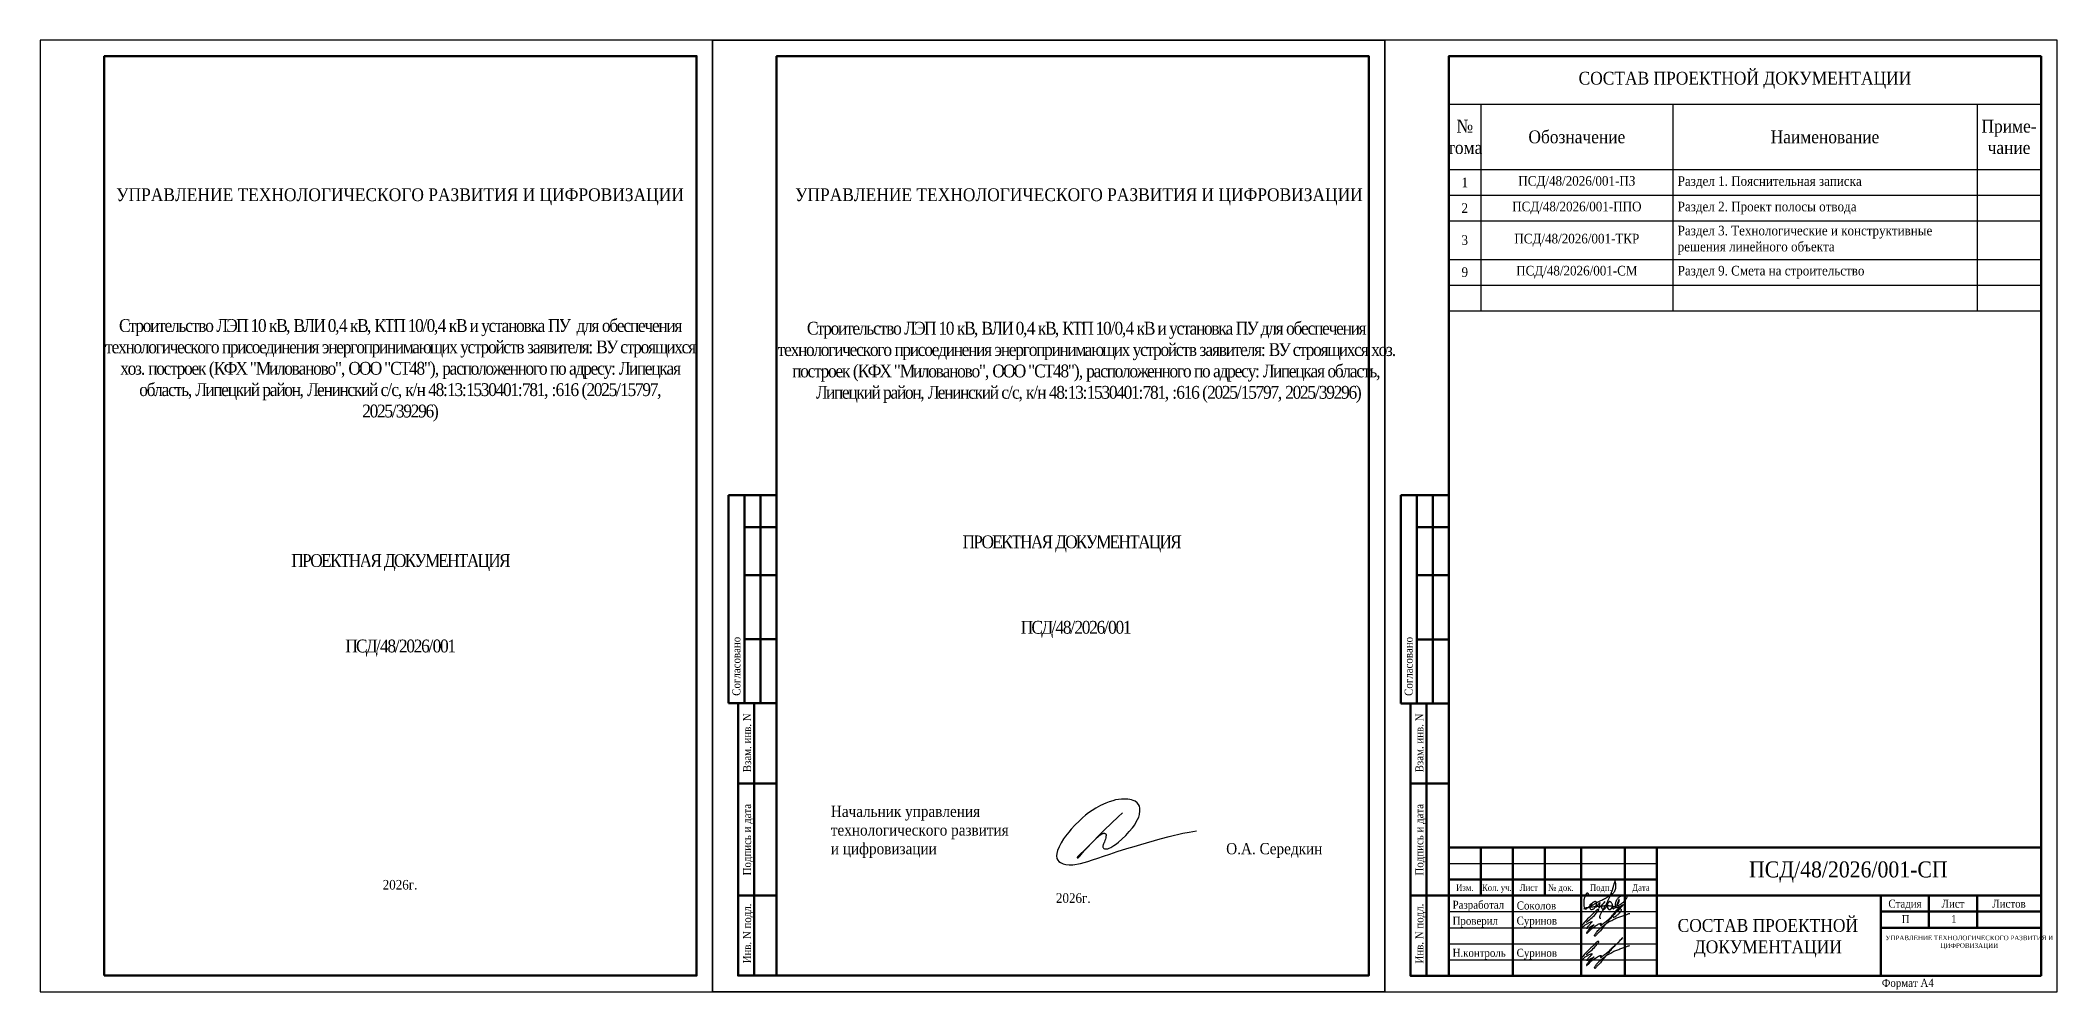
# Model space of a CAD drawing. Header units: millimetres. Extents: x 2157 to 10678, y 3616 to 3913.
# Drawn here: x 2157 to 2785, y 3616 to 3913 of the extents above; entities that cross this region are included whole.
import ezdxf
from ezdxf.enums import TextEntityAlignment as Align

# ---------------------------------------------------------------- set-up
doc = ezdxf.new("R2010")
doc.units = ezdxf.units.MM
doc.layers.add('П', color=7, linetype='Continuous')
doc.layers.add('Чертеж', color=7, linetype='Continuous')
doc.styles.add('Simplex8', font='times.ttf', dxfattribs={"height": 3.5})
doc.styles.add('стиль1', font='times.ttf', dxfattribs={"width": 0.9})
doc.styles.add('стиль2', font='times.ttf', dxfattribs={"width": 0.9, "height": 2.5})

# ---------------------------------------------------------------- blocks, each defined once
blk = doc.blocks.new('1')
at = {"lineweight": 30}
for p, q in [((630, 297), (420, 297)), ((420, 297), (420, 0)), ((630, 0), (630, 297)), ((420, 0), (630, 0))]:
    blk.add_line(p, q, dxfattribs=at)
blk = doc.blocks.new('Штамп б')
at = {"lineweight": 70}
for points in [[(20, 0), (8, 0), (8, 85), (20, 85)], [(13, 0), (13, 85)], [(8, 60), (20, 60)], [(8, 25), (20, 25)]]:
    blk.add_lwpolyline(points, dxfattribs=at)
at = {"lineweight": 25, "style": 'Simplex8', "width": 0.9}
for s, p in [('Взам. инв. N', (12.06, 63.49)), ('Подпись и дата', (12.06, 31.28)), ('Инв. N подл.', (12.06, 3.82))]:
    blk.add_text(s, height=2.5, rotation=90, dxfattribs=at).set_placement(p)
blk = doc.blocks.new('*T22')
at = {"layer": 'Чертеж', "color": 0, "linetype": 'ByBlock', "lineweight": -2, "transparency": 16777216}
for p, q in [((0, 0), (185, 0)), ((0, -35.39), (0, -79.41)), ((10, -35.39), (10, -79.41)), ((70, -35.39), (70, -79.41)), ((165, -35.39), (165, -79.41)), ((185, -35.39), (185, -79.41)), ((165, -43.39), (185, -43.39)), ((165, -51.39), (185, -51.39)), ((165, -63.41), (185, -63.41)), ((165, -71.41), (185, -71.41)), ((165, -79.41), (185, -79.41))]:
    blk.add_line(p, q, dxfattribs=at)
at = {"layer": 'Чертеж', "color": 0, "lineweight": -2, "transparency": 16777216}
for p, q in [((0, 0), (0, -35.39)), ((185, 0), (185, -35.39)), ((0, -15), (185, -15)), ((10, -15), (10, -35.39)), ((70, -15), (70, -35.39)), ((165, -15), (165, -35.39)), ((0, -35.39), (185, -35.39)), ((0, -43.39), (165, -43.39)), ((0, -51.39), (165, -51.39)), ((0, -63.41), (165, -63.41)), ((0, -71.41), (165, -71.41)), ((0, -79.41), (165, -79.41))]:
    blk.add_line(p, q, dxfattribs=at)
at = {"layer": 'Чертеж', "color": 0, "lineweight": 50, "transparency": 16777216, "style": 'стиль2'}
for s, insert, char_height, width, attachment_point in [('{\\W0.9;СОСТАВ ПРОЕКТНОЙ ДОКУМЕНТАЦИИ}', (92.5, -7.5), 4, 182, 5), ('{\\W0.9;№ тома}', (5, -25.19), 4, 7, 5), ('{\\W0.9;Обозначение}', (40, -25.19), 4, 57, 5), ('{\\W0.9;Наименование}', (117.5, -25.19), 4, 92, 5), ('{\\W0.9;Приме- чание}', (175, -25.19), 4, 17, 5), ('{\\C256;ПСД/48/2026/001-П\\Q1;З}', (40, -39.39), 3, 57, 5), ('{\\W0.9;Раздел 1. Пояснительная записка}', (71.5, -39.39), 3, 92, 4), ('{\\W0.9;1}', (5, -39.39), 3, 7, 5), ('{\\W0.9;2}', (5, -47.39), 3, 7, 5), ('{\\C256;ПСД/48/2026/001-ППО}', (40, -47.39), 3, 57, 5), ('{\\W0.9;Раздел 2. Проект полосы отвода}', (71.5, -47.39), 3, 92, 4), ('{\\W0.9;3}', (5, -57.4), 3, 7, 5), ('{\\C256;ПСД/48/2026/001-ТКР}', (40, -57.4), 3, 57, 5), ('Раздел 3. Технологические и конструктивные решения линейного объекта ', (71.5, -57.4), 3, 92, 4), ('{\\W0.9;9}', (5, -67.41), 3, 7, 5), ('{\\C256;ПСД/48/2026/001-СМ}', (40, -67.41), 3, 57, 5), ('{\\W0.9;Раздел 9. Смета на строительство}', (71.5, -67.41), 3, 92, 4)]:
    blk.add_mtext(s, dxfattribs=dict(at, insert=insert, char_height=char_height, width=width, attachment_point=attachment_point))
blk = doc.blocks.new('A$C5B0935FB')
at = {"lineweight": 70}
for p, q in [((20, 65), (5, 65)), ((5, 0), (5, 65)), ((10, 55), (10, 65)), ((15, 0), (15, 65)), ((20, 0), (20, 65)), ((10, 40), (10, 55)), ((10, 55), (20, 55)), ((10, 20), (10, 40)), ((10, 40), (20, 40)), ((10, 0), (10, 20)), ((10, 20), (20, 20)), ((10, 0), (5, 0)), ((15, 0), (10, 0)), ((20, 0), (15, 0)), ((15, 0), (15, 0))]:
    blk.add_line(p, q, dxfattribs=at)
at = {"lineweight": 25, "style": 'стиль1', "width": 0.9}
blk.add_text('Согласовано', height=2.5, rotation=90, dxfattribs=at).set_placement((8.72, 2.35))
blk = doc.blocks.new('A$C7F1F469D')
at = {"color": 5, "lineweight": 25}
blk.add_spline([(-0.1, 1.78), (1.34, 2.93), (2.75, 4.33), (3.55, 5.31), (3.81, 5.64), (3.86, 5.8), (3.66, 5.81), (3.25, 5.7), (2.89, 5.36), (-1.09, 1.26), (-1.29, 0.98), (-1.47, 0.67), (-1.59, 0.28), (-1.54, 0.16), (-0.98, 0.55), (-0.42, 1.01), (0.34, 1.44), (1.08, 1.86), (1.69, 1.97), (1.62, 1.83), (1.26, 1.37), (0.56, 0.61), (0.16, 0.22), (0, 0), (0.24, -0.04), (0.82, 0.16), (1.44, 0.58), (2.18, 0.95), (2.33, 1.04), (1.93, 0.58), (1.28, 0.02), (0.64, -0.58), (0.1, -1.31), (-0.06, -1.68), (0.13, -1.59), (0.39, -1.41), (1.23, -0.56), (1.62, -0.16), (2.27, 0.27), (2.82, 0.65), (3.41, 1.04), (3.83, 1.25), (4.1, 1.35), (4.33, 1.44), (4.56, 1.45), (4.6, 1.35), (4.48, 1.19), (4.35, 0.92), (4.39, 0.82), (4.59, 0.91), (5.09, 1.34), (6.19, 2.18), (7.41, 3.21), (8.36, 4.22), (9.62, 5.31), (10.99, 6.68), (11.27, 6.98), (9.83, 5.51), (8.6, 4.26), (7.7, 3.28), (7.2, 2.7), (6.74, 2.12), (6.16, 1.41), (5.49, 0.62), (4.74, -0.34), (3.92, -1.29), (3.19, -1.94), (2.91, -2.31), (2.67, -2.58), (2.52, -2.55), (2.49, -2.26), (2.69, -1.9), (3.27, -1.11), (3.8, -0.52), (4.48, 0.07), (5.33, 0.79), (5.97, 1.29), (6.7, 1.77), (7.56, 2.21), (8.83, 2.91), (10.02, 3.35), (11.36, 3.83), (12.55, 4.24), (13.47, 4.57)], degree=3, dxfattribs=at)
blk = doc.blocks.new('Штамп фамилии')
at = {"color": 5}
for points in [[(40.77, 1.76), (40.77, 1.49), (40.98, 1.54), (41.14, 1.65), (41.28, 1.84), (41.37, 1.98), (41.37, 2.16), (41.29, 2.26), (41.2, 2.35), (41.07, 2.38), (40.96, 2.38), (40.9, 2.32), (40.79, 2.19), (40.73, 2.13), (40.66, 2.05), (40.62, 1.93), (40.51, 1.89), (40.45, 1.78), (40.45, 1.69), (40.4, 1.64), (40.35, 1.55), (40.31, 1.46), (40.27, 1.35), (40.24, 1.25), (40.21, 1.16), (40.17, 1.04), (40.14, 0.95), (40.12, 0.86), (40.09, 0.75), (40.06, 0.65), (40.02, 0.57), (40.01, 0.47), (39.99, 0.39), (39.97, 0.24), (39.95, 0.12), (39.93, -0.06), (39.93, -0.18), (39.92, -0.3), (39.91, -0.4), (39.91, -0.51), (39.91, -0.63), (39.91, -0.74), (39.92, -0.85), (39.92, -0.95), (39.93, -1.03), (39.93, -1.13), (39.93, -1.22), (39.94, -1.38), (39.94, -1.52), (39.96, -1.64), (39.97, -1.75), (40.04, -1.95), (40.08, -2.05), (40.12, -2.17), (40.16, -2.26), (40.23, -2.39), (40.31, -2.48), (40.41, -2.55), (40.52, -2.6), (40.59, -2.61), (40.69, -2.57), (40.79, -2.5), (40.88, -2.43), (40.96, -2.37), (41.08, -2.27), (41.22, -2.14), (41.34, -2.09), (41.46, -2), (41.55, -1.93), (41.66, -1.84), (41.74, -1.76), (41.81, -1.7), (41.89, -1.64), (41.99, -1.55), (42.03, -1.45), (41.93, -1.63), (41.9, -1.74), (41.88, -1.84), (41.86, -1.94), (41.83, -2.04), (41.83, -2.17), (41.83, -2.27), (41.85, -2.37), (41.88, -2.46), (41.92, -2.54), (41.99, -2.64), (42.08, -2.71), (42.19, -2.74), (42.29, -2.74), (42.42, -2.74), (42.55, -2.72), (42.7, -2.69), (42.81, -2.65), (42.91, -2.61), (43.07, -2.5), (43.17, -2.4), (43.27, -2.29), (43.37, -2.17), (43.47, -2.07), (43.55, -1.94), (43.61, -1.82), (43.7, -1.66), (43.76, -1.52), (43.83, -1.36), (43.89, -1.19), (43.91, -1.04), (43.93, -0.85), (43.93, -0.69), (43.93, -0.56), (43.9, -0.44), (43.83, -0.37), (43.73, -0.31), (43.6, -0.3), (43.42, -0.3), (43.28, -0.33), (43.17, -0.37), (43, -0.47), (42.88, -0.54), (42.8, -0.59), (42.66, -0.67), (42.56, -0.74), (42.42, -0.84), (42.28, -0.96), (42.18, -1.08), (42.12, -1.19), (42.08, -1.32), (42.02, -1.48)], [(43.73, -2.14), (43.83, -1.98), (43.93, -1.82), (44.04, -1.65), (44.11, -1.55), (44.23, -1.38), (44.32, -1.29), (44.41, -1.19), (44.52, -1.03), (44.65, -0.88), (44.74, -0.73), (44.83, -0.66), (44.93, -0.57), (44.93, -0.53), (44.92, -0.75), (44.86, -0.97), (44.83, -1.07), (44.81, -1.22), (44.75, -1.37), (44.72, -1.49), (44.69, -1.6), (44.66, -1.72), (44.63, -1.84), (44.61, -1.96), (44.61, -2.1), (44.64, -2.21), (44.67, -2.3), (44.77, -2.23), (44.87, -2.13), (44.95, -2.04), (45.04, -1.97), (45.13, -1.84), (45.25, -1.75), (45.32, -1.64), (45.4, -1.54), (45.51, -1.43), (45.63, -1.29), (45.73, -1.16), (45.83, -1.06), (45.94, -0.96), (46.05, -0.86), (46.13, -0.75), (46.2, -0.67), (46.28, -0.54), (46.36, -0.41), (46.45, -0.32), (46.54, -0.26), (46.33, -0.52), (46.17, -0.74), (46, -0.92), (45.89, -1.03), (45.74, -1.16), (45.61, -1.34), (45.55, -1.5), (45.52, -1.66), (45.51, -1.81), (45.5, -1.93), (45.5, -2.12), (45.55, -2.29), (45.59, -2.43), (45.65, -2.53), (45.74, -2.63), (45.87, -2.7), (46.05, -2.74), (46.16, -2.73), (46.26, -2.7), (46.4, -2.59), (46.51, -2.5), (46.61, -2.41), (46.74, -2.28), (46.84, -2.17), (46.91, -2.07), (47.05, -1.95), (47.16, -1.81), (47.24, -1.61), (47.28, -1.44), (47.26, -1.27), (47.26, -1.17), (47.25, -0.99), (47.25, -0.89), (47.28, -1.05), (47.28, -1.25), (47.27, -1.42), (47.27, -1.63), (47.28, -1.76), (47.3, -1.91), (47.32, -2.03), (47.34, -2.14), (47.38, -2.26), (47.43, -2.39), (47.49, -2.46), (47.55, -2.56), (47.63, -2.62), (47.79, -2.73), (47.93, -2.77), (48.05, -2.78), (48.16, -2.76), (48.29, -2.72), (48.43, -2.59), (48.56, -2.49), (48.67, -2.32), (48.74, -2.18), (48.82, -2.05), (48.89, -1.91), (48.93, -1.71), (48.93, -1.5), (48.92, -1.36), (48.89, -1.23), (48.84, -1.12), (48.77, -0.98), (48.7, -0.83), (48.62, -0.66), (48.52, -0.54), (48.43, -0.46), (48.31, -0.37), (48.2, -0.33), (48.1, -0.3), (48.01, -0.29), (47.91, -0.3), (47.82, -0.34), (47.69, -0.44), (47.61, -0.52), (47.55, -0.62), (47.5, -0.7), (47.43, -0.84), (47.4, -0.92), (47.38, -1.05), (47.32, -1.19), (47.28, -1.36), (47.3, -1.71), (47.35, -2.01), (47.38, -2.24), (47.56, -2.51), (47.76, -2.64), (47.95, -2.71), (48.21, -2.71), (48.39, -2.59), (48.56, -2.41), (48.76, -2.15), (48.94, -2.02), (49, -1.97), (48.99, -2.14), (48.99, -2.3), (49.03, -2.41), (49.1, -2.51), (49.19, -2.51), (49.33, -2.47), (49.46, -2.38), (49.69, -2.22), (49.82, -2.09), (50.06, -1.91), (50.18, -1.73), (50.36, -1.48), (50.47, -1.3), (50.56, -1.12), (50.59, -1.06), (50.65, -0.98), (50.74, -0.81), (50.79, -0.66), (50.84, -0.53), (50.88, -0.41), (50.96, -0.25), (51, -0.09), (51.03, 0.06), (51.04, 0.16), (51.03, 0.28), (51.03, 0.37), (50.99, 0.41), (50.95, 0.4), (50.92, 0.34), (50.87, 0.24), (50.82, 0.13), (50.78, 0.03), (50.73, -0.06), (50.71, -0.14), (50.67, -0.22), (50.62, -0.34), (50.58, -0.46), (50.55, -0.57), (50.51, -0.66), (50.46, -0.74), (50.42, -0.83), (50.38, -0.95), (50.31, -1.07), (50.27, -1.17), (50.26, -1.28), (50.26, -1.41), (50.29, -1.48), (50.33, -1.51), (50.38, -1.52), (50.51, -1.54), (50.64, -1.52), (50.81, -1.47), (50.95, -1.4), (51.11, -1.3), (51.29, -1.22), (51.39, -1.11), (51.52, -1.04), (51.61, -0.95), (51.72, -0.88), (51.85, -0.74), (52, -0.66), (52.17, -0.54), (52.29, -0.43), (52.42, -0.29), (52.55, -0.12), (52.81, 0.14), (52.96, 0.34), (53.06, 0.44), (53.23, 0.71), (53.35, 0.85), (53.46, 1.1), (53.53, 1.37), (53.56, 1.53), (53.55, 1.64), (53.48, 1.68), (53.37, 1.71), (53.22, 1.74), (53.08, 1.75), (52.93, 1.76), (52.74, 1.75), (52.59, 1.72), (52.41, 1.69), (52.3, 1.66), (52.19, 1.62), (52.05, 1.58), (51.87, 1.53), (51.73, 1.47), (51.6, 1.42), (51.5, 1.37), (51.36, 1.3), (51.24, 1.26), (51.08, 1.18), (50.97, 1.1), (50.83, 0.98), (50.73, 0.9), (50.58, 0.79), (50.41, 0.59), (50.31, 0.47), (50.22, 0.31), (50.15, 0.2), (50.05, 0.03), (50, -0.13), (49.94, -0.25), (49.89, -0.41), (49.85, -0.58), (49.81, -0.74), (49.77, -0.98), (49.75, -1.13), (49.74, -1.3), (49.72, -1.48), (49.7, -1.63), (49.7, -1.76), (49.69, -1.89), (49.73, -1.99), (49.77, -2.03), (49.86, -2.07), (49.94, -2.07), (50.05, -2.08), (50.18, -2.08), (50.31, -2.07), (50.39, -2.04), (50.54, -2.01), (50.72, -1.96), (50.96, -1.88), (51.14, -1.83), (51.26, -1.78), (51.39, -1.74), (51.56, -1.7), (51.72, -1.63), (51.88, -1.57), (52.04, -1.49), (52.13, -1.41), (52.22, -1.28), (52.24, -1.22), (52.18, -1.27), (52.06, -1.35), (51.95, -1.42), (51.83, -1.49), (51.72, -1.55), (51.63, -1.65), (51.53, -1.75), (51.44, -1.86), (51.33, -1.92), (51.23, -2.02), (51.13, -2.11), (51.02, -2.2), (50.92, -2.26), (50.81, -2.34), (50.75, -2.44), (50.66, -2.52), (50.55, -2.61), (50.5, -2.67), (50.4, -2.78), (50.3, -2.89), (50.18, -2.99), (50.11, -3.06), (49.99, -3.17), (49.87, -3.28), (49.76, -3.38), (49.63, -3.54), (49.53, -3.65), (49.49, -3.74), (49.41, -3.86), (49.34, -3.96), (49.27, -4.04), (49.19, -4.15), (49.15, -4.22), (49.09, -4.33), (49.05, -4.44), (49.03, -4.54), (49.03, -4.64), (49.03, -4.72), (49.03, -4.81), (49.04, -4.91), (49.05, -5), (49.08, -5.05), (49.14, -5.12), (49.19, -5.15), (49.32, -5.16), (49.52, -5.09), (49.61, -5.04), (49.79, -4.95), (49.93, -4.85), (50.02, -4.79), (50.17, -4.66), (50.3, -4.55), (50.49, -4.41), (50.64, -4.29), (50.79, -4.13), (50.96, -3.99), (51.12, -3.82), (51.28, -3.66), (51.42, -3.49), (51.51, -3.35), (51.6, -3.2), (51.63, -3.06), (51.66, -2.96), (51.66, -2.87), (51.61, -2.79), (51.55, -2.7), (51.42, -2.62), (51.36, -2.56), (51.06, -2.43), (50.9, -2.37), (50.74, -2.3), (50.52, -2.21), (50.27, -2.09), (50.08, -2.05), (49.88, -1.98), (49.69, -1.95), (49.48, -1.91), (49.23, -1.85), (49.07, -1.8), (48.9, -1.77), (48.69, -1.74), (48.57, -1.72), (48.35, -1.7), (48.23, -1.7), (48.05, -1.68), (47.81, -1.66), (47.6, -1.65), (47.4, -1.65), (47.25, -1.65), (47, -1.63), (46.84, -1.64), (46.62, -1.65), (46.43, -1.66), (46.27, -1.67), (46.1, -1.69), (45.81, -1.71), (45.58, -1.71), (45.37, -1.74), (45.12, -1.76), (44.85, -1.77), (44.66, -1.77), (44.47, -1.79), (44.19, -1.8), (44.03, -1.82), (43.69, -1.85), (43.48, -1.89), (43.28, -1.91), (43.06, -1.95), (42.79, -1.98), (42.58, -2.01), (42.41, -2.04), (42.07, -2.06), (41.79, -2.1), (41.52, -2.14), (41.25, -2.18), (40.95, -2.22), (40.69, -2.26), (40.48, -2.32), (40.25, -2.38), (40.08, -2.45), (39.94, -2.51), (40.01, -2.53), (40.29, -2.48), (40.42, -2.42), (40.63, -2.37), (40.91, -2.32), (41.13, -2.22), (41.37, -2.12), (41.57, -1.98), (41.78, -1.85), (41.96, -1.76), (42.11, -1.68), (42.25, -1.57), (42.49, -1.48), (42.66, -1.38), (42.84, -1.28), (43.03, -1.17), (43.29, -1.03), (43.5, -0.91), (43.63, -0.85), (43.71, -0.79), (43.85, -0.74), (43.99, -0.66), (44.12, -0.57), (44.26, -0.49), (44.44, -0.39), (44.66, -0.27), (44.85, -0.19), (45.07, -0.09), (45.27, 0.01), (45.6, 0.18), (45.89, 0.32), (46.14, 0.46), (46.28, 0.53), (46.41, 0.58), (46.52, 0.65), (46.65, 0.72), (46.8, 0.81), (46.92, 0.88), (47.08, 0.96), (47.28, 1.1), (47.44, 1.22), (47.61, 1.32), (47.82, 1.45), (47.96, 1.51), (48.11, 1.6), (48.27, 1.69), (48.4, 1.8), (48.56, 1.9), (48.67, 1.98), (48.87, 2.12), (48.96, 2.2), (49.05, 2.26), (49.18, 2.41), (49.33, 2.58), (49.44, 2.76), (49.53, 2.91), (49.58, 2.99), (49.65, 3.13), (49.69, 3.19), (49.72, 3.27), (49.77, 3.43), (49.81, 3.54), (49.83, 3.65), (49.87, 3.74), (49.89, 3.84), (49.91, 3.97), (49.91, 4.05), (49.93, 4.19), (49.93, 4.29), (49.93, 4.48), (49.94, 4.62), (49.93, 4.79), (49.94, 4.92), (49.92, 5.17), (49.9, 5.34), (49.85, 5.46), (49.82, 5.64), (49.8, 5.81), (49.75, 6.03), (49.72, 6.14), (49.7, 6.21), (49.66, 6.11), (49.6, 5.96), (49.54, 5.74), (49.49, 5.6), (49.45, 5.5), (49.4, 5.38), (49.36, 5.28), (49.33, 5.13), (49.29, 5.05), (49.24, 4.88), (49.22, 4.8), (49.21, 4.71), (49.14, 4.53), (49.13, 4.39), (49.1, 4.29), (49.08, 4.21), (49.04, 4.11), (48.98, 3.94), (48.93, 3.75), (48.85, 3.52), (48.8, 3.33), (48.75, 3.18), (48.71, 3.05), (48.67, 2.91), (48.61, 2.76), (48.51, 2.51), (48.43, 2.27), (48.3, 2), (48.19, 1.73), (48.04, 1.41), (47.91, 1.07), (47.75, 0.67), (47.66, 0.47), (47.53, 0.23), (47.46, 0.05), (47.33, -0.21), (47.23, -0.42), (47.12, -0.63), (46.99, -0.88), (46.89, -1.07), (46.77, -1.3), (46.67, -1.5), (46.57, -1.65), (46.47, -1.88), (46.38, -2.04), (46.33, -2.15), (46.23, -2.39), (46.13, -2.57), (46.02, -2.74), (45.92, -2.88), (45.86, -3.02), (45.76, -3.15), (45.6, -3.42), (45.47, -3.62), (45.35, -3.84), (45.24, -4.02), (45.15, -4.2), (45.03, -4.41), (44.92, -4.61), (44.89, -4.74), (44.89, -4.8), (44.88, -4.88), (44.86, -4.94), (44.86, -5.01), (44.85, -5.09), (44.85, -5.14), (44.87, -5.24), (44.88, -5.29), (44.9, -5.35), (44.92, -5.38), (44.94, -5.41), (44.97, -5.44), (45.04, -5.47), (45.11, -5.49), (45.2, -5.49), (45.28, -5.49)], [(42.05, -1.5), (42.12, -1.46), (42.2, -1.41), (42.26, -1.36), (42.36, -1.28), (42.43, -1.16), (42.49, -1.06), (42.51, -0.95), (42.54, -0.85), (42.52, -0.78), (42.4, -0.86), (42.29, -0.96), (42.18, -1.05), (42.09, -1.11), (42, -1.18), (41.92, -1.24), (41.85, -1.3), (41.79, -1.35), (41.75, -1.41)]]:
    blk.add_lwpolyline(points, dxfattribs=at)
at = {"layer": 'Чертеж', "color": 67, "lineweight": -2, "true_color": 0x727430}
for p in [(40.81, -8.53), (40.81, -18.55)]:
    blk.add_blockref('A$C7F1F469D', p, dxfattribs=at)
at = {"color": 7, "char_height": 2.5, "attachment_point": 4, "style": 'стиль1'}
for s, insert, width in [(' Разработал', (-1.9, -1.68), 17), (' Проверил', (-1.9, -6.68), 17), (' Суринов', (18.1, -6.65), 20), ('Соколов', (18.98, -1.52), 20), (' Н.контроль', (-1.9, -16.68), 17), (' Суринов', (18.1, -16.68), 20)]:
    blk.add_mtext(s, dxfattribs=dict(at, insert=insert, width=width))
blk = doc.blocks.new('A$C31D65421')
blk.add_blockref('Штамп фамилии', (2.24, 18.43))
blk = doc.blocks.new('A$C506864A1')
at = {"color": 162}
blk.add_lwpolyline([(7.8, 6.13), (7.3, 5.67), (5.69, 4.12), (3.57, 2), (2.49, 0.92), (2.45, 0.87), (2.46, 0.84), (2.51, 0.83), (2.54, 0.84), (2.58, 0.85), (2.64, 0.9), (2.72, 0.97), (2.8, 1.06), (2.93, 1.22), (3.09, 1.42), (3.29, 1.68), (4.5, 2.9), (5.12, 3.5), (5.25, 3.59), (5.31, 3.63), (5.38, 3.67), (5.44, 3.7), (5.5, 3.71), (5.55, 3.72), (5.59, 3.72), (5.67, 3.72), (5.69, 3.72), (5.73, 3.71), (5.77, 3.69), (5.81, 3.67), (5.82, 3.65), (5.85, 3.62), (5.86, 3.58), (5.86, 3.55), (5.86, 3.5), (5.86, 3.43), (5.85, 3.38), (5.82, 3.2), (5.78, 3.04), (5.71, 2.85), (5.66, 2.71), (5.62, 2.61), (5.59, 2.55), (5.56, 2.47), (5.52, 2.37), (5.5, 2.32), (5.49, 2.25), (5.48, 2.17), (5.49, 2.1), (5.5, 2.04), (5.54, 1.97), (5.59, 1.92), (5.68, 1.89), (5.76, 1.87), (5.85, 1.87), (5.93, 1.87), (6.08, 1.88), (6.24, 1.96), (6.42, 2.05), (6.55, 2.13), (6.79, 2.28), (7.1, 2.49), (7.33, 2.69), (7.72, 3.01), (8.21, 3.47), (8.61, 3.92), (8.98, 4.37), (9.25, 4.74), (9.43, 5.07), (9.73, 5.63), (9.81, 5.96), (9.85, 6.36), (9.86, 6.68), (9.81, 6.93), (9.71, 7.14), (9.52, 7.34), (9.29, 7.5), (9.08, 7.59), (8.85, 7.68), (8.67, 7.72), (8.44, 7.74), (8.12, 7.76), (7.69, 7.76), (7.31, 7.72), (6.98, 7.66), (6.65, 7.56), (6.23, 7.42), (5.83, 7.27), (5.19, 6.99), (4.65, 6.71), (4.2, 6.41), (3.79, 6.13), (3.44, 5.85), (3.08, 5.55), (2.7, 5.21), (2.16, 4.68), (1.75, 4.21), (1.44, 3.85), (1.06, 3.37), (0.83, 3.05), (0.55, 2.59), (0.32, 2.12), (0.12, 1.67), (0.05, 1.33), (0, 1.06), (0.04, 0.73), (0.14, 0.56), (0.29, 0.4), (0.48, 0.27), (0.79, 0.13), (1.1, 0.05), (1.48, 0), (1.93, 0.01), (2.82, 0.16), (3.69, 0.4), (4.25, 0.58), (4.88, 0.79), (5.57, 1.02), (6.3, 1.26), (7.18, 1.56), (8.31, 1.92), (9.17, 2.18), (9.98, 2.41), (12.27, 3.06), (13.34, 3.36), (14.92, 3.73), (15.69, 3.87), (16.54, 4.03)], dxfattribs=at)

msp = doc.modelspace()

# ---------------------------------------------------------------- linework, layer by layer
at = {"layer": 'П', "lineweight": 30}
msp.add_lwpolyline([(2157.118, 3616.313), (2367.118, 3616.313), (2367.118, 3913.313), (2157.118, 3913.313)], close=True, dxfattribs=at)
at = {"layer": 'П', "linetype": 'Continuous', "lineweight": 0}
for points in [[(2157.118, 3913.313), (2367.118, 3913.313), (2367.118, 3616.313), (2157.118, 3616.313)], [(2367.118, 3913.313), (2577.118, 3913.313), (2577.118, 3616.313), (2367.118, 3616.313)], [(2577.118, 3913.313), (2787.118, 3913.313), (2787.118, 3616.313), (2577.118, 3616.313)]]:
    msp.add_lwpolyline(points, close=True, dxfattribs=at)
at = {"layer": 'П', "lineweight": 35}
msp.add_lwpolyline([(2367.118, 3616.313), (2577.118, 3616.313), (2577.118, 3913.313), (2367.118, 3913.313)], close=True, dxfattribs=at)
at = {"layer": 'Чертеж', "lineweight": 70}
msp.add_line((2782.118, 3621.313), (2782.118, 3908.313), dxfattribs=at)
at = {"layer": 'Чертеж', "linetype": 'Continuous', "lineweight": 70}
for p, q in [((2597.118, 3661.313), (2782.118, 3661.313)), ((2607.118, 3661.313), (2607.118, 3646.313)), ((2617.118, 3661.313), (2617.118, 3621.313)), ((2627.118, 3661.313), (2627.118, 3646.313)), ((2638.509, 3661.313), (2638.509, 3621.313)), ((2652.118, 3661.313), (2652.118, 3621.313)), ((2662.118, 3621.313), (2662.118, 3661.313)), ((2597.118, 3651.313), (2662.118, 3651.313)), ((2597.118, 3646.313), (2782.118, 3646.313)), ((2732.118, 3621.313), (2732.118, 3646.313)), ((2747.118, 3646.313), (2747.118, 3636.313)), ((2762.118, 3646.313), (2762.118, 3636.313)), ((2732.118, 3641.313), (2782.118, 3641.313))]:
    msp.add_line(p, q, dxfattribs=at)
at = {"layer": 'Чертеж', "linetype": 'Continuous', "lineweight": 30}
for p, q in [((2597.118, 3621.313), (2597.118, 3661.313)), ((2597.118, 3656.313), (2662.118, 3656.313)), ((2597.118, 3641.313), (2662.118, 3641.313)), ((2597.118, 3636.313), (2662.118, 3636.313)), ((2597.118, 3631.313), (2662.118, 3631.313)), ((2597.118, 3626.313), (2662.118, 3626.313))]:
    msp.add_line(p, q, dxfattribs=at)
at = {"layer": 'Чертеж', "color": 7, "lineweight": 70}
msp.add_line((2732.118, 3636.313), (2782.118, 3636.313), dxfattribs=at)
at = {"layer": 'Чертеж', "linetype": 'Continuous', "lineweight": 70, "ltscale": 100}
msp.add_line((2597.118, 3621.313), (2782.118, 3621.313), dxfattribs=at)
at = {"layer": 'Чертеж', "lineweight": 70}
for points in [[(2177.118, 3621.349), (2362.135, 3621.349), (2362.135, 3908.349), (2177.118, 3908.313)], [(2387.118, 3621.349), (2572.135, 3621.349), (2572.135, 3908.349), (2387.118, 3908.313)]]:
    msp.add_lwpolyline(points, close=True, dxfattribs=at)
for points in [[(2782.118, 3908.313), (2597.118, 3908.313), (2597.118, 3621.313)], [(2597.118, 3621.313), (2782.118, 3621.313)]]:
    msp.add_lwpolyline(points, dxfattribs=at)

# ---------------------------------------------------------------- block references
msp.add_blockref('*T22', (2597.118, 3908.313))
at = {"color": 5, "xscale": 2.641275215784133, "yscale": 2.641275215784133, "zscale": 2.641275215784133}
msp.add_blockref('A$C506864A1', (2474.586, 3655.947), dxfattribs=at)
at = {"layer": 'П', "lineweight": 30}
msp.add_blockref('1', (2157.118, 3616.313), dxfattribs=at)
at = {"layer": 'Чертеж'}
for p in [(2367.118, 3706.349), (2577.118, 3706.313)]:
    msp.add_blockref('A$C5B0935FB', p, dxfattribs=at)
at = {"layer": 'Чертеж', "lineweight": 25}
for p in [(2367.118, 3621.349), (2577.118, 3621.313)]:
    msp.add_blockref('Штамп б', p, dxfattribs=at)
at = {"layer": 'Чертеж', "linetype": 'Continuous', "lineweight": 0}
msp.add_blockref('A$C31D65421', (2597.118, 3626.313), dxfattribs=at)

# ---------------------------------------------------------------- texts
at = {"layer": 'Чертеж', "linetype": 'Continuous', "lineweight": 25, "style": 'стиль1', "width": 0.9}
for s, height, p in [('Изм.', 2, (2602.118, 3648.813)), ('Кол. уч.', 2, (2612.118, 3648.813)), ('Лист', 2, (2622.118, 3648.813)), ('№ док.', 2, (2632.118, 3648.813)), ('Подп.', 2, (2644.618, 3648.813)), ('Дата', 2, (2657.118, 3648.813)), ('Стадия', 2.5, (2739.618, 3643.813)), ('Лист', 2.5, (2754.618, 3643.813)), ('Листов', 2.5, (2772.118, 3643.813)), ('П', 2.5, (2739.792, 3638.988)), ('1', 2.5, (2754.869, 3638.988))]:
    msp.add_text(s, height=height, dxfattribs=at).set_placement(p, align=Align.MIDDLE_CENTER)
at = {"layer": 'Чертеж', "lineweight": 25, "style": 'стиль1', "width": 0.9}
msp.add_text('Формат А4', height=2.5, dxfattribs=at).set_placement((2732.378, 3617.841))
at = {"layer": 'Чертеж', "color": 1, "lineweight": 20, "char_height": 5, "width": 185.01678, "style": 'стиль1'}
for s, insert, attachment_point in [('\\pt95;{\\C256;\\P\\P\\H0.36x;\\P\\P\\P\\P\\P\\H0.94444x;\\P\\H2.353x;\\P\\ptz;\\fTimes New Roman|b0|i0|c204|p16;\\H0.99998x;УПРАВЛЕНИЕ ТЕХНОЛОГИЧЕСКОГО РАЗВИТИЯ И ЦИФРОВИЗАЦИИ\\H0.75002x;\\P\\P\\H1.1667x;\\P\\fTimes New Roman|b0|i0|c204|p18;\\H1.4286x;\\P\\P\\pt95;\\H0.79994x;\\T0.8;\\P\\ptz;Строительство ЛЭП 10 кВ, ВЛИ 0,4 кВ, КТП 10/0,4 кВ и установка ПУ  для обеспечения технологического присоединения энергопринимающих устройств заявителя: ВУ строящихся хоз. построек (КФХ "Милованово", ООО "СТ48"), расположенного по адресу: Липецкая область, Липецкий район, Ленинский с/с, к/н 48:13:1530401:781, :616 (2025/15797, 2025/39296)\\P\\pt95;\\P\\ptz;\\P\\pt95;\\P\\P\\P\\PПРОЕКТНАЯ ДОКУМЕНТАЦИЯ\\P\\P\\P\\PПСД/48/2026/001\\P\\P\\P\\P\\P\\H1.5x;\\T1;\\P\\H0.83338x;\\P\\P\\H0.59997x;\\P\\P\\P2026г.}', (2269.517, 3908.276), 2), ('\\pi92.508,t187.51;{\\C256;\\P\\P\\H0.36x;\\P\\P\\P\\P\\P\\H0.94444x;\\P\\H2.353x;\\P\\pi5.9241,tz;\\fTimes New Roman|b0|i0|c204|p16;\\H0.99998x;УПРАВЛЕНИЕ ТЕХНОЛОГИЧЕСКОГО РАЗВИТИЯ И ЦИФРОВИЗАЦИИ\\H0.75002x;\\P\\pi92.508;\\P\\P\\pt187.51;\\fTimes New Roman|b0|i0|c204|p18;\\H1.6667x;\\P\\P\\P\\pi9.5983,tz;\\H0.79996x;\\T0.8;Строительство ЛЭП 10 кВ, ВЛИ 0,4 кВ, КТП 10/0,4 кВ и установка ПУ для обеспечения \\P\\pi0.45431;технологического присоединения энергопринимающих устройств заявителя: ВУ строящихся хоз. \\P\\pi5.0367;построек (КФХ "Милованово", ООО "СТ48"), расположенного по адресу: Липецкая область, \\P\\pi12.438;Липецкий район, Ленинский с/с, к/н 48:13:1530401:781, :616 (2025/15797, 2025/39296)\\P\\pi92.508;\\P\\P\\P\\pi0;\\P\\pi92.508,t187.51;\\P\\P\\pi58.224,t153.22;ПРОЕКТНАЯ ДОКУМЕНТАЦИЯ\\P\\pi92.508,t187.51;\\P\\P\\P\\pi76.393,t171.39;ПСД/48/2026/001\\P\\pi92.508,t187.51;\\P\\P\\P\\P\\H1.5x;\\T1;\\P\\H0.83338x;\\P\\P\\H0.59997x;\\P\\P\\P\\P\\P\\pi87.39,t182.39;2026г.}', (2387.008, 3908.276), 1)]:
    msp.add_mtext(s, dxfattribs=dict(at, insert=insert, attachment_point=attachment_point))
at = {"layer": 'Чертеж', "color": 1, "lineweight": 50, "insert": (2400.588, 3674.4), "char_height": 3.5, "width": 185.01678, "attachment_point": 1, "style": 'стиль1'}
msp.add_mtext('\\pi3.5;{\\fTimes New Roman|b0|i0|c204|p16;\\C256;Начальник управления \\Pтехнологического развития \\Pи цифровизации     \\fTimes New Roman|b0|i0|c204|p18;                                                                       О.А. Середкин}', dxfattribs=at)
at = {"layer": 'Чертеж', "lineweight": 25, "attachment_point": 5, "style": 'стиль2'}
for s, insert, char_height, width in [('ПСД/48/2026/001-СП', (2721.922, 3653.685), 5, 119.88502), ('{\\fTimes New Roman|b0|i0|c204|p16;\\H0.8x;УПРАВЛЕНИЕ ТЕХНОЛОГИЧЕСКОГО РАЗВИТИЯ И ЦИФРОВИЗАЦИИ}', (2759.713, 3631.705), 1.8, 54.19561)]:
    msp.add_mtext(s, dxfattribs=dict(at, insert=insert, char_height=char_height, width=width))
at = {"layer": 'Чертеж', "color": 7, "lineweight": 15, "insert": (2696.778, 3633.023), "char_height": 4, "width": 70, "attachment_point": 5, "style": 'стиль1'}
msp.add_mtext('{\\W0.9;СОСТАВ ПРОЕКТНОЙ ДОКУМЕНТАЦИИ}', dxfattribs=at)

doc.saveas('drawing.dxf')
